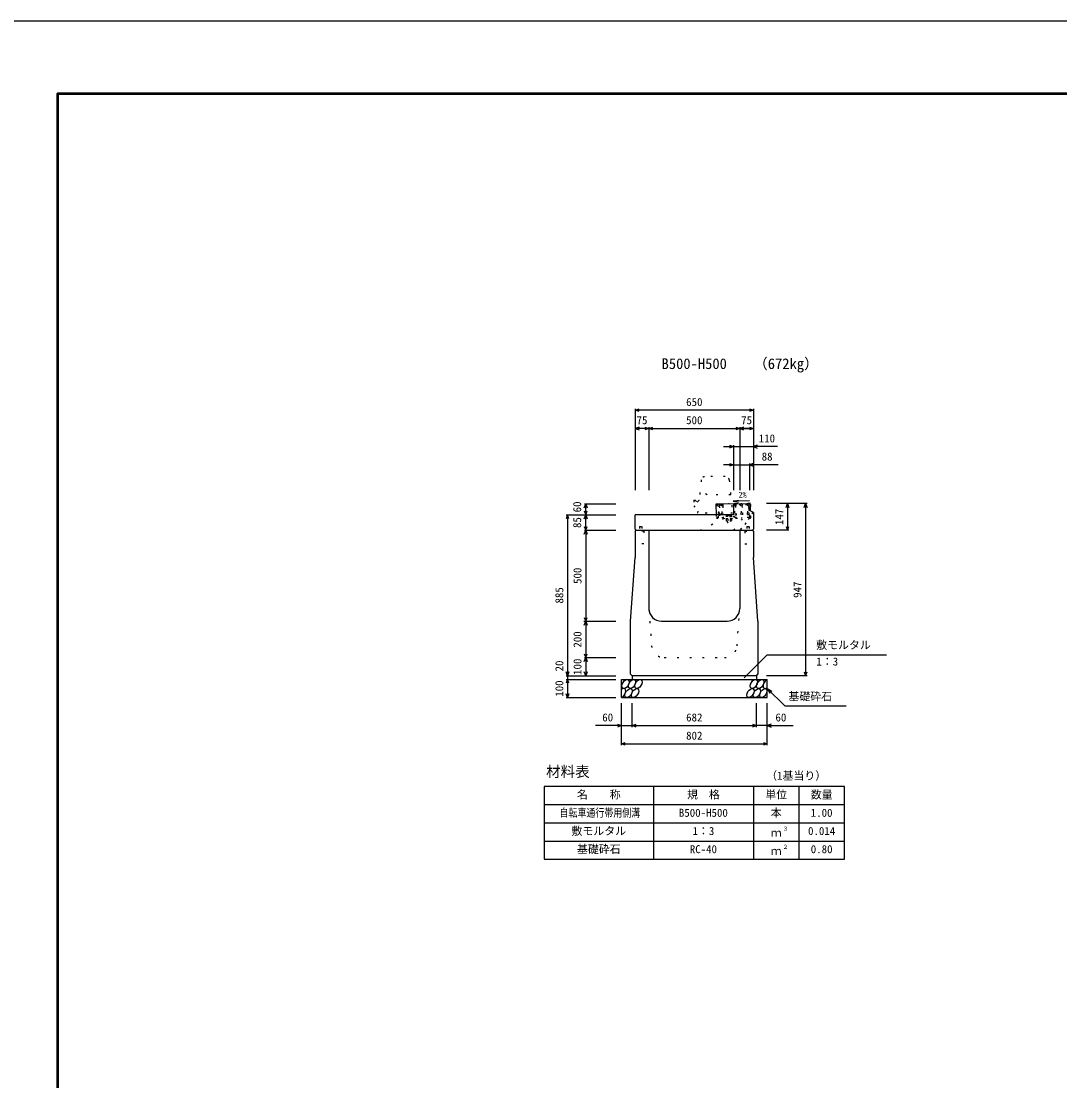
# Model space of a CAD drawing. Units: millimetres, scale not verified. Extents: x -12600 to 12600, y -5940 to 5940.
# Drawn here: x -4000 to 1709, y 115 to 5940 of the extents above; entities that cross this region are included whole.
import ezdxf
from ezdxf.enums import TextEntityAlignment as Align

# ---------------------------------------------------------------- set-up
doc = ezdxf.new("R2010")
doc.units = ezdxf.units.MM
doc.header["$LTSCALE"] = 40
doc.linetypes.add('DOTTED', pattern=[1.75, 0.25, -1.5])
for name, color, linetype, lineweight in [('0-0_DIM', 7, 'Continuous', 25), ('0-1_Defpoints', 5, 'Continuous', 25), ('0-2_HATCH', 6, 'DOTTED', 25), ('0-3_HYO', 3, 'Continuous', 25), ('0-4_HYO2', 4, 'Continuous', 25), ('0-5_OUTLINE', 3, 'Continuous', 25), ('0-6_OUTLINE2', 4, 'DOTTED', 25), ('0-7_TXT', 7, 'Continuous', 25), ('0-8_WAKU', 3, 'Continuous', 25)]:
    doc.layers.add(name, color=color, linetype=linetype, lineweight=lineweight)
doc.styles.add('ＭＳ ゴシック', font='')
doc.styles.get('ＭＳ ゴシック').set_extended_font_data('MS Gothic')

msp = doc.modelspace()

# ---------------------------------------------------------------- linework, layer by layer
at = {"layer": '0-0_DIM'}
for p, q in [((-625, 3808.96), (-625, 3361.46)), ((25, 3801.46), (-625, 3801.46)), ((25, 3808.96), (25, 3361.46)), ((-550, 3701.46), (-625, 3701.46)), ((-550, 3708.96), (-550, 3361.46)), ((-550, 3701.46), (-50, 3701.46)), ((-50, 3708.96), (-50, 3361.46)), ((25, 3701.46), (-50, 3701.46)), ((-30, 3701.46), (25, 3701.46)), ((-140, 3601.46), (-85, 3601.46)), ((-85, 3608.96), (-85, 3361.46)), ((-85, 3601.46), (25, 3601.46)), ((156.52, 3601.46), (25, 3601.46)), ((-85, 3501.46), (-140, 3501.46)), ((-85, 3501.46), (3, 3501.46)), ((3, 3508.96), (3, 3361.46)), ((161.78, 3501.46), (3, 3501.46)), ((-904.5, 3286.46), (-732, 3286.46)), ((-897, 3226.46), (-897, 3286.46)), ((319.5, 3288.46), (97, 3288.46)), ((212, 3288.46), (212, 3141.46)), ((312, 3288.46), (312, 2341.46)), ((-1004.5, 3226.46), (-732, 3226.46)), ((-997, 3226.46), (-997, 2341.46)), ((-897, 3141.46), (-897, 3226.46)), ((-904.5, 3141.46), (-732, 3141.46)), ((219.5, 3141.46), (97, 3141.46)), ((-907.75, 2641.46), (-735.25, 2641.46)), ((-904.5, 2641.46), (-732, 2641.46)), ((-25.23, 2330.65), (101, 2456.89)), ((101, 2456.89), (755.81, 2456.89)), ((-904.5, 2441.46), (-732, 2441.46)), ((-897, 2441.46), (-897, 2341.46)), ((-1004.5, 2341.46), (-732, 2341.46)), ((-997, 2341.46), (-997, 2321.46)), ((319.5, 2341.46), (97, 2341.46)), ((-1004.5, 2321.46), (-732, 2321.46)), ((-997, 2321.46), (-997, 2221.46)), ((-1004.5, 2221.46), (-732, 2221.46)), ((101, 2271.46), (196.76, 2175.71)), ((101, 2271.46), (126.98, 2256.46)), ((101, 2271.46), (116, 2245.48)), ((-701, 1960.1), (-701, 2191.46)), ((-641, 2060.1), (-641, 2191.46)), ((41, 2060.1), (41, 2191.46)), ((101, 1960.1), (101, 2191.46)), ((196.76, 2175.71), (534.31, 2175.71)), ((-701, 2067.6), (-842.79, 2067.6)), ((-701, 2067.6), (-641, 2067.6)), ((-641, 2067.6), (41, 2067.6)), ((101, 2067.6), (41, 2067.6)), ((101, 2067.6), (242.79, 2067.6)), ((-701, 1967.6), (101, 1967.6))]:
    msp.add_line(p, q, dxfattribs=at)
for points in [[(-603.86, 3793.77), (-625, 3801.46), (-603.86, 3809.16)], [(3.86, 3809.16), (25, 3801.46), (3.86, 3793.77)], [(-603.86, 3709.16), (-625, 3701.46), (-603.86, 3693.77)], [(-571.14, 3709.16), (-550, 3701.46), (-571.14, 3693.77)], [(-528.86, 3693.77), (-550, 3701.46), (-528.86, 3709.16)], [(-71.14, 3709.16), (-50, 3701.46), (-71.14, 3693.77)], [(-28.86, 3709.16), (-50, 3701.46), (-28.86, 3693.77)], [(3.86, 3709.16), (25, 3701.46), (3.86, 3693.77)], [(-106.14, 3609.16), (-85, 3601.46), (-106.14, 3593.77)], [(46.14, 3609.16), (25, 3601.46), (46.14, 3593.77)], [(-106.14, 3509.16), (-85, 3501.46), (-106.14, 3493.77)], [(24.14, 3509.16), (3, 3501.46), (24.14, 3493.77)], [(-904.7, 3265.32), (-897, 3286.46), (-889.3, 3265.32)], [(204.3, 3267.32), (212, 3288.46), (219.7, 3267.32)], [(304.3, 3267.32), (312, 3288.46), (319.7, 3267.32)], [(-989.3, 3205.32), (-997, 3226.46), (-1004.7, 3205.32)], [(-904.7, 3247.61), (-897, 3226.46), (-889.3, 3247.61)], [(-904.7, 3205.32), (-897, 3226.46), (-889.3, 3205.32)], [(-904.7, 3162.61), (-897, 3141.46), (-889.3, 3162.61)], [(204.3, 3162.61), (212, 3141.46), (219.7, 3162.61)], [(-904.7, 3120.32), (-897, 3141.46), (-889.3, 3120.32)], [(-897, 3141.46), (-897, 2641.46), (-897, 2441.46)], [(-904.7, 2662.61), (-897, 2641.46), (-889.3, 2662.61)], [(-904.7, 2620.32), (-897, 2641.46), (-889.3, 2620.32)], [(-904.7, 2462.61), (-897, 2441.46), (-889.3, 2462.61)], [(-904.7, 2420.32), (-897, 2441.46), (-889.3, 2420.32)], [(-989.3, 2362.61), (-997, 2341.46), (-1004.7, 2362.61)], [(-889.3, 2362.61), (-897, 2341.46), (-904.7, 2362.61)], [(304.3, 2362.61), (312, 2341.46), (319.7, 2362.61)], [(-989.3, 2300.32), (-997, 2321.46), (-1004.7, 2300.32)], [(-989.3, 2242.61), (-997, 2221.46), (-1004.7, 2242.61)], [(-722.14, 2075.29), (-701, 2067.6), (-722.14, 2059.9)], [(-619.86, 2059.9), (-641, 2067.6), (-619.86, 2075.29)], [(19.86, 2075.29), (41, 2067.6), (19.86, 2059.9)], [(122.14, 2075.29), (101, 2067.6), (122.14, 2059.9)], [(-679.86, 1959.9), (-701, 1967.6), (-679.86, 1975.29)], [(79.86, 1975.29), (101, 1967.6), (79.86, 1959.9)]]:
    msp.add_lwpolyline(points, dxfattribs=at)
at = {"layer": '0-1_Defpoints'}
msp.add_lwpolyline([(-4200, -5940), (12600, -5940), (12600, 5940), (-4200, 5940)], close=True, dxfattribs=at)
at = {"layer": '0-2_HATCH'}
for p, q in [((-170.76, 3204.82), (-172.28, 3284.8)), ((-1.31, 3287.56), (-168.28, 3284.38)), ((-149.61, 3284.73), (-161.23, 3282.04)), ((-149.5, 3278.73), (-161.16, 3278.51)), ((-142.61, 3284.87), (-141.19, 3209.88)), ((8.68, 3288.25), (-85, 3286.46)), ((-78.96, 3286.08), (-77.53, 3211.09)), ((-43.63, 3286.75), (-71.85, 3280.21)), ((-43.52, 3280.75), (-71.85, 3280.21)), ((-8.31, 3287.42), (-36.52, 3280.89)), ((-8.19, 3281.43), (-36.52, 3280.89)), ((5.54, 3217.17), (4.18, 3288.16)), ((9, 3271.56), (8.68, 3288.25)), ((1.12, 3212.59), (-170.85, 3209.31)), ((7.21, 3208.2), (-170.76, 3204.82)), ((-166.85, 3209.39), (-167.32, 3234.39)), ((-167.13, 3224.39), (-141.47, 3224.88)), ((-77.62, 3215.59), (-141.27, 3214.38)), ((-125.54, 3205.68), (-92.54, 3206.31)), ((-122.63, 3191.73), (-122.86, 3204.23)), ((-120, 3224.14), (-122.46, 3222.22)), ((-122.3, 3214.72), (-122.46, 3222.22)), ((-96.06, 3215.26), (-122.3, 3214.72)), ((-122.06, 3222.57), (-120, 3224.14)), ((-98.75, 3224.58), (-120, 3224.14)), ((-116.06, 3214.85), (-116.21, 3222.35)), ((-115.94, 3204.36), (-115.7, 3191.86)), ((-102.31, 3215.13), (-102.46, 3222.63)), ((-102.08, 3204.62), (-101.85, 3192.13)), ((-96.63, 3223.09), (-98.75, 3224.58)), ((-96.06, 3215.26), (-96.21, 3222.76)), ((-95.16, 3204.76), (-94.92, 3192.26)), ((-92.54, 3206.31), (-92.51, 3204.81)), ((-77.82, 3226.09), (-0.16, 3227.57)), ((-40.87, 3211.79), (-40.79, 3207.29)), ((-0.35, 3237.57), (0.12, 3212.57)), ((10.15, 3211.26), (9.47, 3246.63)), ((-94.92, 3192.26), (-122.63, 3191.73))]:
    msp.add_line(p, q, dxfattribs=at)
at = {"layer": '0-2_HATCH', "linetype": 'Continuous'}
msp.add_line((9.47, 3246.63), (9, 3271.56), dxfattribs=at)
msp.add_lwpolyline([(-85, 3286.46), (-181.28, 3284.63), (-180.18, 3226.46)], dxfattribs=at)
at = {"layer": '0-2_HATCH'}
for points in [[(-167.32, 3234.39), (-165.82, 3234.41), (-166.59, 3274.41), (-168.09, 3274.38), (-168.28, 3284.38)], [(-162.78, 3284.48), (-163.29, 3285.17), (-166.29, 3285.12), (-166.78, 3284.41)], [(-161.28, 3284.51), (-161.09, 3274.51), (-162.59, 3274.48), (-161.82, 3234.49), (-160.33, 3234.52), (-160.13, 3224.52)], [(-148.47, 3224.74), (-148.66, 3234.74), (-147.16, 3234.77), (-147.92, 3274.76), (-149.42, 3274.73), (-149.61, 3284.73)], [(-144.11, 3284.84), (-144.63, 3285.53), (-147.63, 3285.47), (-148.11, 3284.76)], [(-142.42, 3274.87), (-143.92, 3274.84), (-143.16, 3234.85), (-141.66, 3234.87)], [(-108.79, 3285.51), (-109.3, 3286.2), (-112.3, 3286.14), (-112.79, 3285.43)], [(-78.01, 3236.09), (-76.51, 3236.12), (-77.27, 3276.11), (-78.77, 3276.08)], [(-73.46, 3286.18), (-73.97, 3286.87), (-76.97, 3286.82), (-77.46, 3286.11)], [(-71.96, 3286.21), (-71.77, 3276.21), (-73.27, 3276.18), (-72.51, 3236.19), (-71.01, 3236.22), (-70.82, 3226.22)], [(-42.49, 3226.76), (-42.68, 3236.76), (-41.18, 3236.79), (-41.94, 3276.78), (-43.44, 3276.75), (-43.63, 3286.75)], [(-38.13, 3286.86), (-38.65, 3287.55), (-41.65, 3287.49), (-42.13, 3286.78)], [(-36.63, 3286.88), (-36.44, 3276.89), (-37.94, 3276.86), (-37.18, 3236.86), (-35.68, 3236.89), (-35.49, 3226.9)], [(-7.16, 3227.43), (-7.35, 3237.43), (-5.85, 3237.46), (-6.61, 3277.45), (-8.11, 3277.43), (-8.31, 3287.42)], [(-2.81, 3287.53), (-3.32, 3288.22), (-6.32, 3288.16), (-6.81, 3287.45)], [(-1.31, 3287.56), (-1.12, 3277.56), (-2.62, 3277.53), (-1.85, 3237.54), (-0.35, 3237.57)], [(-180.18, 3226.46), (-179.86, 3209.64), (-170.86, 3209.81)], [(-92.51, 3204.81), (-125.51, 3204.18), (-125.54, 3205.68)]]:
    msp.add_lwpolyline(points, dxfattribs=at)
for centre, radius, start, end in [((-119.27, 3219), 4.53, 47.57461, 134.78335), ((-108.96, 3204.21), 19.53, 70.56972, 111.78823), ((-99.27, 3219.41), 4.53, 47.57461, 134.78335), ((1.04, 3217.09), 4.5, 271.09113, 1.09113), ((7.15, 3211.2), 3, 271.09113, 1.09113), ((-108.77, 3191.99), 11, 181.09113, 1.09113)]:
    msp.add_arc(centre, radius, start, end, dxfattribs=at)
at = {"layer": '0-2_HATCH', "linetype": 'Continuous'}
for centre, start_param, end_param in [((-696.7, 2246.46), 3.7419964, 7.318141), ((98, 2296.46), 0.6666252, 4.1103269)]:
    msp.add_ellipse(centre, major_axis=(14.54, 23.54), ratio=0.5792, start_param=start_param, end_param=end_param, dxfattribs=at)
for centre in [(-678.11, 2296.46), (-661.23, 2246.46), (-642.63, 2296.46), (-625.75, 2246.46), (-607.16, 2296.46), (8.45, 2246.46), (27.05, 2296.46), (43.93, 2246.46), (62.52, 2296.46), (79.41, 2246.46)]:
    msp.add_ellipse(centre, major_axis=(14.54, 23.54), ratio=0.5792, dxfattribs=at)
at = {"layer": '0-3_HYO'}
for p, q in [((-525, 1733.36), (-525, 1333.36)), ((25, 1733.36), (25, 1333.36)), ((275, 1733.36), (275, 1333.36)), ((-1125, 1633.36), (525, 1633.36))]:
    msp.add_line(p, q, dxfattribs=at)
msp.add_lwpolyline([(-1125, 1333.36), (525, 1333.36), (525, 1733.36), (-1125, 1733.36)], close=True, dxfattribs=at)
at = {"layer": '0-4_HYO2'}
for p, q in [((-1125, 1533.36), (525, 1533.36)), ((-1125, 1433.36), (525, 1433.36))]:
    msp.add_line(p, q, dxfattribs=at)
at = {"layer": '0-5_OUTLINE', "linetype": 'DOTTED'}
for p, q in [((-261.8, 3418.41), (-273, 3306.46)), ((-129.54, 3436.41), (-243.34, 3436.41)), ((-108.2, 3418.45), (-90, 3236.46)), ((-303, 3306.46), (-303, 3276.46)), ((-303, 3306.46), (-295, 3306.46)), ((-303, 3276.46), (-280, 3236.46)), ((-295, 3306.46), (-285, 3296.46)), ((-90, 3236.46), (-280, 3236.46))]:
    msp.add_line(p, q, dxfattribs=at)
at = {"layer": '0-5_OUTLINE'}
for p, q in [((-85, 3286.46), (4, 3288.16)), ((-85, 3286.46), (-85, 3226.46)), ((0, 3261.56), (9, 3271.56)), ((-625, 3147.46), (-625, 3226.46)), ((-85, 3226.46), (-625, 3226.46)), ((0, 3261.56), (0, 3251.56)), ((25, 3238.56), (0, 3251.56)), ((25, 3238.56), (25, 3147.46)), ((-625, 3147.46), (-619, 3141.46)), ((19, 3141.46), (25, 3147.46)), ((-625, 3135.46), (-619, 3141.46)), ((-625, 3135.46), (-625, 2991.46)), ((-619, 3141.46), (19, 3141.46)), ((-550, 3141.46), (-550, 2711.46)), ((-50, 3141.46), (-50, 2711.46)), ((19, 3141.46), (25, 3135.46)), ((25, 3135.46), (25, 2991.46)), ((-650, 2641.46), (-625, 2991.46)), ((50, 2641.46), (25, 2991.46)), ((-650, 2350.46), (-650, 2641.46)), ((-480, 2641.46), (-120, 2641.46)), ((50, 2641.46), (50, 2350.46)), ((-650, 2350.46), (-641, 2341.46)), ((41, 2341.46), (-641, 2341.46)), ((-641, 2341.46), (-641, 2321.46)), ((41, 2341.46), (50, 2350.46)), ((41, 2341.46), (41, 2321.46)), ((-701, 2321.46), (101, 2321.46)), ((-701, 2221.46), (-701, 2321.46)), ((101, 2221.46), (101, 2321.46)), ((-701, 2221.46), (101, 2221.46))]:
    msp.add_line(p, q, dxfattribs=at)
at = {"layer": '0-5_OUTLINE', "linetype": 'DOTTED'}
msp.add_lwpolyline([(-285, 3296.46), (-275, 3306.46), (-273, 3306.46)], dxfattribs=at)
at = {"layer": '0-5_OUTLINE'}
msp.add_lwpolyline([(4, 3288.16), (9, 3283.25), (9, 3271.56)], dxfattribs=at)
at = {"layer": '0-5_OUTLINE', "linetype": 'DOTTED'}
for centre, start, end in [((-241.9, 3416.46), 94.13229, 174.40835), ((-128.1, 3416.46), 4.08463, 93.6009)]:
    msp.add_arc(centre, 20, start, end, dxfattribs=at)
at = {"layer": '0-5_OUTLINE'}
for centre, start, end in [((-480, 2711.46), 180, 270), ((-120, 2711.46), 270, 0)]:
    msp.add_arc(centre, 70, start, end, dxfattribs=at)
at = {"layer": '0-6_OUTLINE2'}
for p, q in [((-280, 3236.46), (-273, 3306.46)), ((-270.12, 3141.46), (-138.77, 3205.42)), ((-83.95, 3141.46), (0, 3251.56)), ((1.21, 3208.09), (-50, 3141.46)), ((21.33, 3240.47), (-42.35, 3141.46)), ((-601, 3161.96), (-589, 3161.96)), ((-601, 3161.96), (-601, 3136.96)), ((-589, 3161.96), (-589, 3136.96)), ((-11, 3161.46), (1, 3161.46)), ((-11, 3161.46), (-11, 3136.46)), ((1, 3161.46), (1, 3136.46)), ((-578, 3136.96), (-623.5, 3136.96)), ((-578, 3136.96), (-578, 3066.96)), ((-22, 3136.46), (24, 3136.46)), ((-578, 3066.96), (-625, 3066.96)), ((-550, 2711.46), (-534.8, 2506.29)), ((-65.2, 2506.29), (-50, 2711.46)), ((-464.99, 2441.46), (-135.01, 2441.46))]:
    msp.add_line(p, q, dxfattribs=at)
for points in [[(-100, 3336.46), (-230, 3336.46), (-267, 3366.46)], [(-22, 3136.46), (-22, 3066.46), (24, 3066.46)]]:
    msp.add_lwpolyline(points, dxfattribs=at)
for centre, start, end in [((-464.99, 2511.46), 184.23639, 270), ((-135.01, 2511.46), 270, 355.76361)]:
    msp.add_arc(centre, 70, start, end, dxfattribs=at)
at = {"layer": '0-7_TXT'}
msp.add_line((-86.83, 3301.06), (-57.19, 3296.41), dxfattribs=at)
msp.add_lwpolyline([(3.59, 3302.78), (-86.83, 3301.06), (-57.39, 3306.83)], dxfattribs=at)
at = {"layer": '0-8_WAKU', "lineweight": 50}
msp.add_lwpolyline([(-3800, -5540), (12200, -5540), (12200, 5540), (-3800, 5540)], close=True, dxfattribs=at)

# ---------------------------------------------------------------- texts
at = {"layer": '0-0_DIM', "style": 'ＭＳ ゴシック'}
for s, p in [('650', (-345, 3811.46)), ('75', (-617.5, 3711.46)), ('500', (-345, 3711.46)), ('75', (-42.5, 3711.46)), ('110', (54.02, 3611.46)), ('88', (70.19, 3511.46)), ('敷モルタル', (369.94, 2475.62)), ('1：3', (370.94, 2384.93)), ('基礎砕石', (217.32, 2192.88)), ('60', (-806, 2077.6)), ('682', (-345, 2077.6)), ('60', (146, 2077.6)), ('802', (-345, 1977.6))]:
    msp.add_text(s, height=43.99, dxfattribs=at).set_placement(p, align=Align.BOTTOM_LEFT)
for s, p in [('60', (-908.84, 3240.08)), ('85', (-908.84, 3153.96)), ('147', (202, 3169.96)), ('500', (-907, 2846.46)), ('947', (302, 2769.96)), ('885', (-1007, 2738.96)), ('200', (-907, 2496.46)), ('20', (-1007, 2365.78)), ('100', (-907, 2346.46)), ('100', (-1007, 2226.46))]:
    msp.add_text(s, height=43.99, rotation=90, dxfattribs=at).set_placement(p, align=Align.BOTTOM_LEFT)
at = {"layer": '0-7_TXT', "style": 'ＭＳ ゴシック'}
for s, height, p in [('B500-H500', 58.65, (-480, 4010.44)), ('（672kg）', 58.65, (23.7, 4010.44)), ('2%', 32.99, (-57.26, 3310.39)), ('材料表', 58.65, (-1115, 1768.36)), ('（1基当り）', 43.99, (95, 1757.36)), ('名\u3000\u3000称', 43.99, (-945, 1653.36)), ('規\u3000格', 43.99, (-340, 1653.36)), ('単位', 43.99, (90, 1653.36)), ('数量', 43.99, (340, 1653.36)), ('B500-H500', 43.99, (-385, 1553.36)), ('本', 43.99, (120, 1553.36)), ('1.00', 43.99, (340, 1553.36)), ('敷モルタル', 43.99, (-975, 1453.36)), ('1：3', 43.99, (-310, 1453.36)), ('ｍ', 43.99, (120, 1443.36)), ('３', 21.99, (185.54, 1483.73)), ('0.014', 43.99, (325, 1453.36)), ('基礎砕石', 43.99, (-945, 1353.36)), ('RC-40', 43.99, (-325, 1353.36)), ('２', 21.99, (185.54, 1383.73)), ('0.80', 43.99, (340, 1353.36)), ('ｍ', 43.99, (120, 1343.36))]:
    msp.add_text(s, height=height, dxfattribs=at).set_placement(p, align=Align.BOTTOM_LEFT)
at = {"layer": '0-7_TXT', "style": 'ＭＳ ゴシック', "width": 0.8}
msp.add_text('自転車通行帯用側溝', height=43.99, dxfattribs=at).set_placement((-1041, 1553.36), align=Align.BOTTOM_LEFT)

doc.saveas('drawing.dxf')
